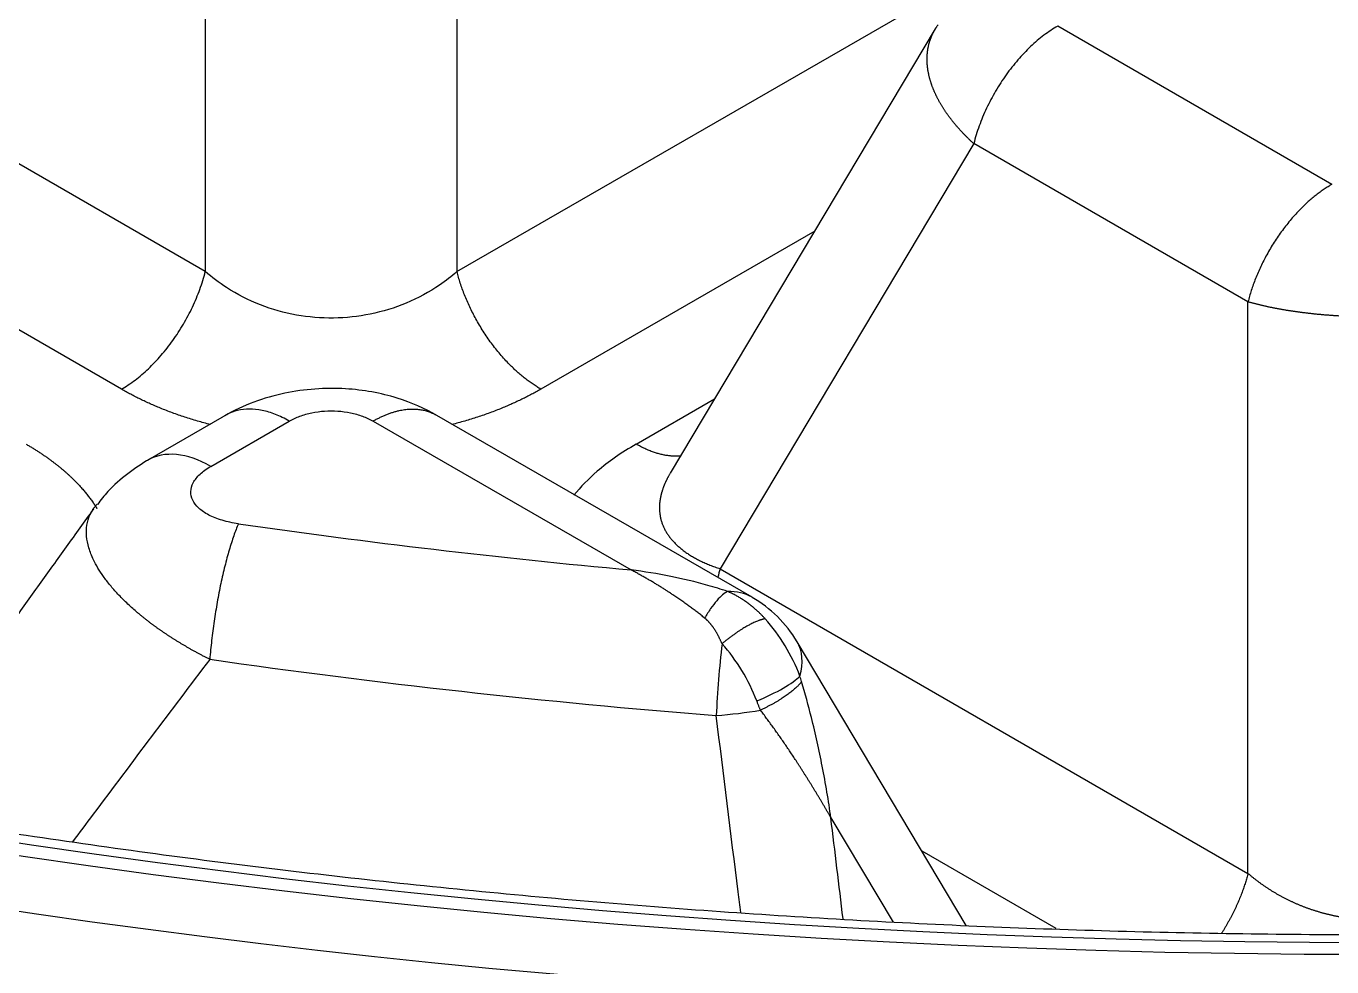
# Model space of a CAD drawing. Header units: millimetres. Extents: x -1286 to 291, y 5350 to 5880.
# Drawn here: x -785.42 to -764.51, y 5566.83 to 5581.91 of the extents above; entities that cross this region are included whole.
import ezdxf

# ---------------------------------------------------------------- set-up
doc = ezdxf.new("R2010")
doc.units = ezdxf.units.MM
doc.layers.add('粗实线层', color=7, linetype='Continuous', lineweight=35)

msp = doc.modelspace()

# ---------------------------------------------------------------- linework, layer by layer
at = {"layer": '粗实线层', "lineweight": 25}
for p, q in [((-782.555, 5587.129, 2078.952), (-782.555, 5577.971, 2078.952)), ((-778.524, 5587.129, 2078.952), (-778.524, 5577.971, 2078.952)), ((-782.555, 5577.971, 2078.952), (-791.01, 5582.852, 2078.952)), ((-778.524, 5577.971, 2078.952), (-770.069, 5582.852, 2078.952)), ((-770.863, 5581.86, 2078.952), (-775.107, 5574.743, 2078.952)), ((-764.511, 5579.37, 2078.952), (-768.903, 5581.906, 2078.952)), ((-770.247, 5580.023, 2078.952), (-774.31, 5573.211, 2078.952)), ((-765.855, 5577.487, 2078.952), (-770.247, 5580.023, 2078.952)), ((-783.899, 5576.088, 2078.952), (-788.283, 5578.619, 2078.952)), ((-772.795, 5578.619, 2078.952), (-777.18, 5576.088, 2078.952)), ((-765.855, 5568.329, 2078.952), (-765.855, 5577.487, 2078.952)), ((-775.654, 5575.207, 2078.952), (-774.398, 5575.933, 2078.952)), ((-782.153, 5575.712, 2078.952), (-783.473, 5574.95, 2078.952)), ((-782.468, 5574.851, 2078.952), (-781.211, 5575.576, 2078.952)), ((-779.868, 5575.576, 2078.952), (-775.736, 5573.19, 2078.952)), ((-773.798, 5572.752, 2078.952), (-778.886, 5575.689, 2078.952)), ((-774.31, 5573.211, 2078.952), (-765.855, 5568.329, 2078.952)), ((-770.366, 5567.495, 2078.952), (-773.077, 5572.04, 2078.952)), ((-772.535, 5569.219, 2078.952), (-771.538, 5567.548, 2078.952)), ((-768.929, 5567.445, 2078.952), (-771.076, 5568.684, 2078.952))]:
    msp.add_line(p, q, dxfattribs=at)
msp.add_arc((-774.803, 5571.011, 2078.952), 2.01, 30.8116, 60, dxfattribs=at)
msp.add_ellipse((-763.839, 5617.004, 2078.952), major_axis=(-86.564, 0), ratio=0.57735, dxfattribs=at)
for centre, major_axis, ratio, start_param, end_param in [((-763.839, 5614.543, 2078.952), (-87.342, 0), 0.57735, 0, 2.002312), ((-763.839, 5616.499, 2078.952), (-87.216, 0), 0.57735, 0.222033, 2.916833), ((-768.103, 5619.077, 2078.952), (102.032, 0), 0.57735, 3.464059, 5.38976), ((-768.103, 5619.466, 2078.952), (-100.442, 0), 0.57735, 0.42009, 1.991239), ((-768.103, 5613.333, 2078.952), (-102.401, 0), 0.57735, 0.320214, 2.106465), ((-763.839, 5617.004, 2078.952), (-86.224, 0), 0.57735, 0.786805, 2.354788), ((-782.468, 5573.209, 2078.952), (1.005, -1.741), 0.57735, 2.356194, 3.146697), ((-763.839, 5616.184, 2078.952), (75.411, 0), 0.57735, 4.468836, 4.553972), ((-774.803, 5571.011, 2078.952), (-1.005, -1.741), 0.57735, 3.141587, 3.480609), ((-774.112, 5571.41, 2078.952), (0.878, -1.521), 0.57735, 1.299203, 1.920576), ((-774.112, 5571.41, 2078.952), (0.159, 2.004), 0.111228, 1.276303, 1.859085), ((-774.803, 5571.011, 2078.952), (0.878, -1.521), 0.57735, 1.299203, 1.920576), ((-774.803, 5571.011, 2078.952), (1.726, 1.03), 0.519078, 5.787493, 6.283172), ((-763.839, 5615.077, 2078.952), (77.311, 0), 0.57735, 4.468835, 4.575739), ((-773.917, 5571.251, 2078.952), (0.939, 0.358), 0.219039, 4.837746, 5.853418), ((-774.112, 5571.41, 2078.952), (1.996, 0.238), 0.261168, 4.551214, 4.907956)]:
    msp.add_ellipse(centre, major_axis=major_axis, ratio=ratio, start_param=start_param, end_param=end_param, dxfattribs=at)
for points, degree, knots in [([(-865.246, 5594.547, 2078.952), (-865.174, 5594.413, 2078.952), (-864.635, 5593.418, 2078.952), (-863.443, 5591.599, 2078.952), (-861.652, 5589.101, 2078.952), (-859.649, 5586.656, 2078.952), (-857.46, 5584.266, 2078.952), (-855.084, 5581.936, 2078.952), (-852.528, 5579.672, 2078.952), (-849.796, 5577.478, 2078.952), (-846.895, 5575.359, 2078.952), (-843.83, 5573.319, 2078.952), (-840.608, 5571.363, 2078.952), (-837.236, 5569.494, 2078.952), (-833.72, 5567.716, 2078.952), (-830.069, 5566.033, 2078.952), (-826.289, 5564.448, 2078.952), (-822.389, 5562.965, 2078.952), (-818.377, 5561.586, 2078.952), (-814.26, 5560.315, 2078.952), (-810.048, 5559.154, 2078.952), (-805.75, 5558.105, 2078.952), (-801.373, 5557.17, 2078.952), (-796.928, 5556.352, 2078.952), (-792.422, 5555.652, 2078.952), (-787.867, 5555.071, 2078.952), (-783.271, 5554.61, 2078.952), (-778.643, 5554.272, 2078.952), (-773.994, 5554.055, 2078.952), (-769.332, 5553.961, 2078.952), (-764.668, 5553.99, 2078.952), (-760.011, 5554.142, 2078.952), (-755.371, 5554.417, 2078.952), (-750.757, 5554.813, 2078.952), (-746.179, 5555.33, 2078.952), (-741.647, 5555.968, 2078.952), (-737.169, 5556.724, 2078.952), (-732.755, 5557.598, 2078.952), (-728.414, 5558.587, 2078.952), (-724.155, 5559.689, 2078.952), (-719.984, 5560.904, 2078.952), (-717.271, 5561.786, 2078.952), (-715.929, 5562.245, 2078.952)], 3, [0, 0, 0, 0, 0.003967, 0.029455, 0.054957, 0.080472, 0.105998, 0.131532, 0.157073, 0.182618, 0.208167, 0.233717, 0.259268, 0.284819, 0.310369, 0.335919, 0.361467, 0.387013, 0.412559, 0.438103, 0.463645, 0.489187, 0.514727, 0.540266, 0.565804, 0.591342, 0.616879, 0.642415, 0.667951, 0.693486, 0.719022, 0.744558, 0.770093, 0.79563, 0.821166, 0.846704, 0.872242, 0.897781, 0.923321, 0.948862, 0.974405, 1, 1, 1, 1]), ([(-770.247, 5580.023, 2078.952), (-770.253, 5580.029, 2078.952), (-770.265, 5580.039, 2078.952), (-770.283, 5580.056, 2078.952), (-770.3, 5580.072, 2078.952), (-770.317, 5580.088, 2078.952), (-770.334, 5580.105, 2078.952), (-770.351, 5580.121, 2078.952), (-770.367, 5580.137, 2078.952), (-770.384, 5580.154, 2078.952), (-770.4, 5580.17, 2078.952), (-770.416, 5580.187, 2078.952), (-770.432, 5580.204, 2078.952), (-770.447, 5580.22, 2078.952), (-770.463, 5580.237, 2078.952), (-770.478, 5580.254, 2078.952), (-770.493, 5580.271, 2078.952), (-770.508, 5580.288, 2078.952), (-770.522, 5580.304, 2078.952), (-770.537, 5580.321, 2078.952), (-770.551, 5580.338, 2078.952), (-770.565, 5580.355, 2078.952), (-770.578, 5580.372, 2078.952), (-770.592, 5580.389, 2078.952), (-770.605, 5580.406, 2078.952), (-770.618, 5580.423, 2078.952), (-770.631, 5580.44, 2078.952), (-770.644, 5580.457, 2078.952), (-770.657, 5580.474, 2078.952), (-770.669, 5580.492, 2078.952), (-770.681, 5580.509, 2078.952), (-770.693, 5580.526, 2078.952), (-770.705, 5580.543, 2078.952), (-770.716, 5580.56, 2078.952), (-770.727, 5580.577, 2078.952), (-770.738, 5580.595, 2078.952), (-770.749, 5580.612, 2078.952), (-770.759, 5580.629, 2078.952), (-770.77, 5580.646, 2078.952), (-770.78, 5580.663, 2078.952), (-770.79, 5580.681, 2078.952), (-770.799, 5580.698, 2078.952), (-770.809, 5580.715, 2078.952), (-770.818, 5580.732, 2078.952), (-770.827, 5580.749, 2078.952), (-770.836, 5580.767, 2078.952), (-770.844, 5580.784, 2078.952), (-770.853, 5580.801, 2078.952), (-770.861, 5580.818, 2078.952), (-770.868, 5580.835, 2078.952), (-770.876, 5580.852, 2078.952), (-770.883, 5580.869, 2078.952), (-770.891, 5580.886, 2078.952), (-770.897, 5580.903, 2078.952), (-770.904, 5580.92, 2078.952), (-770.911, 5580.937, 2078.952), (-770.917, 5580.954, 2078.952), (-770.923, 5580.971, 2078.952), (-770.928, 5580.988, 2078.952), (-770.934, 5581.005, 2078.952), (-770.939, 5581.022, 2078.952), (-770.944, 5581.039, 2078.952), (-770.949, 5581.056, 2078.952), (-770.954, 5581.072, 2078.952), (-770.958, 5581.089, 2078.952), (-770.962, 5581.106, 2078.952), (-770.966, 5581.123, 2078.952), (-770.969, 5581.139, 2078.952), (-770.973, 5581.156, 2078.952), (-770.976, 5581.172, 2078.952), (-770.979, 5581.189, 2078.952), (-770.982, 5581.205, 2078.952), (-770.984, 5581.222, 2078.952), (-770.986, 5581.238, 2078.952), (-770.988, 5581.254, 2078.952), (-770.99, 5581.27, 2078.952), (-770.991, 5581.287, 2078.952), (-770.992, 5581.303, 2078.952), (-770.993, 5581.319, 2078.952), (-770.994, 5581.335, 2078.952), (-770.995, 5581.351, 2078.952), (-770.995, 5581.367, 2078.952), (-770.995, 5581.383, 2078.952), (-770.995, 5581.398, 2078.952), (-770.994, 5581.414, 2078.952), (-770.993, 5581.43, 2078.952), (-770.992, 5581.445, 2078.952), (-770.991, 5581.461, 2078.952), (-770.99, 5581.476, 2078.952), (-770.988, 5581.492, 2078.952), (-770.986, 5581.507, 2078.952), (-770.984, 5581.522, 2078.952), (-770.982, 5581.537, 2078.952), (-770.979, 5581.552, 2078.952), (-770.976, 5581.567, 2078.952), (-770.973, 5581.582, 2078.952), (-770.97, 5581.597, 2078.952), (-770.966, 5581.612, 2078.952), (-770.962, 5581.627, 2078.952), (-770.958, 5581.641, 2078.952), (-770.954, 5581.656, 2078.952), (-770.949, 5581.67, 2078.952), (-770.945, 5581.685, 2078.952), (-770.94, 5581.699, 2078.952), (-770.934, 5581.713, 2078.952), (-770.929, 5581.727, 2078.952), (-770.923, 5581.741, 2078.952), (-770.917, 5581.755, 2078.952), (-770.911, 5581.769, 2078.952), (-770.904, 5581.782, 2078.952), (-770.898, 5581.796, 2078.952), (-770.891, 5581.81, 2078.952), (-770.884, 5581.823, 2078.952), (-770.876, 5581.836, 2078.952), (-770.87, 5581.848, 2078.952), (-770.865, 5581.855, 2078.952), (-770.864, 5581.858, 2078.952)], 3, [0, 0, 0, 0, 0.008831, 0.01766, 0.026489, 0.035316, 0.044142, 0.052968, 0.061791, 0.070614, 0.079436, 0.088257, 0.097077, 0.105895, 0.114713, 0.12353, 0.132346, 0.14116, 0.149974, 0.158787, 0.167599, 0.17641, 0.185221, 0.19403, 0.202838, 0.211646, 0.220453, 0.229259, 0.238065, 0.246869, 0.255673, 0.264476, 0.273278, 0.28208, 0.290881, 0.299681, 0.308481, 0.31728, 0.326078, 0.334876, 0.343673, 0.35247, 0.361266, 0.370061, 0.378856, 0.387651, 0.396445, 0.405238, 0.414031, 0.422824, 0.431616, 0.440408, 0.449199, 0.45799, 0.46678, 0.475571, 0.484361, 0.49315, 0.501939, 0.510728, 0.519517, 0.528306, 0.537094, 0.545882, 0.55467, 0.563457, 0.572245, 0.581032, 0.589819, 0.598606, 0.607393, 0.61618, 0.624967, 0.633753, 0.64254, 0.651327, 0.660113, 0.6689, 0.677686, 0.686473, 0.69526, 0.704046, 0.712833, 0.72162, 0.730407, 0.739194, 0.747982, 0.756769, 0.765557, 0.774345, 0.783133, 0.791921, 0.80071, 0.809498, 0.818288, 0.827077, 0.835867, 0.844657, 0.853447, 0.862238, 0.871029, 0.87982, 0.888612, 0.897404, 0.906197, 0.91499, 0.923784, 0.932578, 0.941373, 0.950168, 0.958963, 0.96776, 0.976556, 0.985354, 0.994152, 1, 1, 1, 1]), ([(-770.864, 5581.858, 2078.952), (-770.863, 5581.86, 2078.952), (-770.859, 5581.866, 2078.952), (-770.853, 5581.876, 2078.952), (-770.845, 5581.889, 2078.952), (-770.836, 5581.902, 2078.952), (-770.828, 5581.914, 2078.952), (-770.822, 5581.922, 2078.952), (-770.819, 5581.926, 2078.952)], 3, [0, 0, 0, 0, 0.064016, 0.25493, 0.445859, 0.636801, 0.827758, 1, 1, 1, 1]), ([(-768.903, 5581.906, 2078.952), (-768.977, 5581.864, 2078.952), (-769.05, 5581.815, 2078.952), (-769.195, 5581.705, 2078.952), (-769.267, 5581.644, 2078.952), (-769.407, 5581.511, 2078.952), (-769.475, 5581.44, 2078.952), (-769.606, 5581.288, 2078.952), (-769.669, 5581.208, 2078.952), (-769.789, 5581.041, 2078.952), (-769.845, 5580.954, 2078.952), (-769.95, 5580.774, 2078.952), (-769.998, 5580.682, 2078.952), (-770.086, 5580.496, 2078.952), (-770.126, 5580.401, 2078.952), (-770.194, 5580.212, 2078.952), (-770.223, 5580.117, 2078.952), (-770.247, 5580.023, 2078.952)], 3, [0, 0, 0, 0, 0.125, 0.125, 0.25, 0.25, 0.375, 0.375, 0.5, 0.5, 0.625, 0.625, 0.75, 0.75, 0.875, 0.875, 1, 1, 1, 1]), ([(-703.9, 5581.44, 2078.952), (-704.196, 5581.27, 2078.952), (-705.508, 5580.532, 2078.952), (-707.929, 5579.277, 2078.952), (-711.221, 5577.723, 2078.952), (-714.647, 5576.266, 2078.952), (-718.194, 5574.907, 2078.952), (-721.856, 5573.652, 2078.952), (-725.622, 5572.503, 2078.952), (-729.483, 5571.463, 2078.952), (-733.429, 5570.535, 2078.952), (-737.452, 5569.721, 2078.952), (-741.54, 5569.023, 2078.952), (-745.683, 5568.443, 2078.952), (-749.872, 5567.982, 2078.952), (-754.096, 5567.642, 2078.952), (-758.344, 5567.424, 2078.952), (-762.606, 5567.327, 2078.952), (-766.871, 5567.353, 2078.952), (-771.128, 5567.501, 2078.952), (-775.367, 5567.771, 2078.952), (-779.578, 5568.162, 2078.952), (-783.749, 5568.673, 2078.952), (-787.871, 5569.303, 2078.952), (-791.933, 5570.05, 2078.952), (-795.925, 5570.913, 2078.952), (-799.836, 5571.889, 2078.952), (-803.659, 5572.975, 2078.952), (-807.382, 5574.169, 2078.952), (-810.996, 5575.468, 2078.952), (-814.494, 5576.869, 2078.952), (-817.864, 5578.367, 2078.952), (-820.966, 5579.891, 2078.952), (-822.895, 5580.94, 2078.952), (-823.775, 5581.442, 2078.952)], 3, [0, 0, 0, 0, 0.009445, 0.041511, 0.073581, 0.105654, 0.137729, 0.169808, 0.201889, 0.233973, 0.26606, 0.29815, 0.330241, 0.362335, 0.39443, 0.426527, 0.458624, 0.490723, 0.522821, 0.554919, 0.587017, 0.619114, 0.65121, 0.683304, 0.715396, 0.747486, 0.779573, 0.811658, 0.843739, 0.875817, 0.907891, 0.939962, 0.972029, 1, 1, 1, 1]), ([(-783.899, 5576.088, 2078.952), (-783.826, 5576.13, 2078.952), (-783.752, 5576.179, 2078.952), (-783.607, 5576.289, 2078.952), (-783.536, 5576.35, 2078.952), (-783.396, 5576.482, 2078.952), (-783.328, 5576.554, 2078.952), (-783.197, 5576.706, 2078.952), (-783.133, 5576.786, 2078.952), (-783.014, 5576.953, 2078.952), (-782.958, 5577.04, 2078.952), (-782.853, 5577.22, 2078.952), (-782.804, 5577.311, 2078.952), (-782.716, 5577.498, 2078.952), (-782.677, 5577.593, 2078.952), (-782.608, 5577.782, 2078.952), (-782.579, 5577.877, 2078.952), (-782.555, 5577.971, 2078.952)], 3, [0, 0, 0, 0, 0.125, 0.125, 0.25, 0.25, 0.375, 0.375, 0.5, 0.5, 0.625, 0.625, 0.75, 0.75, 0.875, 0.875, 1, 1, 1, 1]), ([(-778.524, 5577.971, 2078.952), (-778.611, 5577.895, 2078.952), (-778.862, 5577.702, 2078.952), (-779.32, 5577.453, 2078.952), (-779.902, 5577.273, 2078.952), (-780.502, 5577.208, 2078.952), (-781.103, 5577.258, 2078.952), (-781.688, 5577.424, 2078.952), (-782.176, 5577.674, 2078.952), (-782.449, 5577.879, 2078.952), (-782.555, 5577.971, 2078.952)], 3, [0, 0, 0, 0, 0.083359, 0.224715, 0.359834, 0.491835, 0.623644, 0.758208, 0.898733, 1, 1, 1, 1]), ([(-761.824, 5577.487, 2078.952), (-761.83, 5577.485, 2078.952), (-761.844, 5577.481, 2078.952), (-761.865, 5577.476, 2078.952), (-761.885, 5577.47, 2078.952), (-761.906, 5577.464, 2078.952), (-761.927, 5577.459, 2078.952), (-761.949, 5577.453, 2078.952), (-761.97, 5577.448, 2078.952), (-761.992, 5577.442, 2078.952), (-762.013, 5577.437, 2078.952), (-762.035, 5577.432, 2078.952), (-762.057, 5577.426, 2078.952), (-762.08, 5577.421, 2078.952), (-762.102, 5577.416, 2078.952), (-762.124, 5577.411, 2078.952), (-762.147, 5577.406, 2078.952), (-762.17, 5577.402, 2078.952), (-762.193, 5577.397, 2078.952), (-762.216, 5577.392, 2078.952), (-762.239, 5577.387, 2078.952), (-762.262, 5577.383, 2078.952), (-762.286, 5577.378, 2078.952), (-762.309, 5577.374, 2078.952), (-762.333, 5577.37, 2078.952), (-762.357, 5577.365, 2078.952), (-762.38, 5577.361, 2078.952), (-762.405, 5577.357, 2078.952), (-762.429, 5577.353, 2078.952), (-762.453, 5577.349, 2078.952), (-762.477, 5577.345, 2078.952), (-762.502, 5577.341, 2078.952), (-762.527, 5577.337, 2078.952), (-762.551, 5577.334, 2078.952), (-762.576, 5577.33, 2078.952), (-762.601, 5577.326, 2078.952), (-762.626, 5577.323, 2078.952), (-762.651, 5577.32, 2078.952), (-762.676, 5577.316, 2078.952), (-762.702, 5577.313, 2078.952), (-762.727, 5577.31, 2078.952), (-762.753, 5577.307, 2078.952), (-762.778, 5577.304, 2078.952), (-762.804, 5577.301, 2078.952), (-762.83, 5577.298, 2078.952), (-762.856, 5577.295, 2078.952), (-762.882, 5577.292, 2078.952), (-762.908, 5577.29, 2078.952), (-762.934, 5577.287, 2078.952), (-762.96, 5577.284, 2078.952), (-762.986, 5577.282, 2078.952), (-763.013, 5577.28, 2078.952), (-763.039, 5577.277, 2078.952), (-763.066, 5577.275, 2078.952), (-763.092, 5577.273, 2078.952), (-763.119, 5577.271, 2078.952), (-763.145, 5577.269, 2078.952), (-763.172, 5577.267, 2078.952), (-763.199, 5577.265, 2078.952), (-763.226, 5577.263, 2078.952), (-763.252, 5577.262, 2078.952), (-763.279, 5577.26, 2078.952), (-763.306, 5577.259, 2078.952), (-763.333, 5577.257, 2078.952), (-763.36, 5577.256, 2078.952), (-763.388, 5577.254, 2078.952), (-763.415, 5577.253, 2078.952), (-763.442, 5577.252, 2078.952), (-763.469, 5577.251, 2078.952), (-763.496, 5577.25, 2078.952), (-763.523, 5577.249, 2078.952), (-763.551, 5577.248, 2078.952), (-763.578, 5577.247, 2078.952), (-763.605, 5577.247, 2078.952), (-763.633, 5577.246, 2078.952), (-763.66, 5577.246, 2078.952), (-763.688, 5577.245, 2078.952), (-763.715, 5577.245, 2078.952), (-763.742, 5577.244, 2078.952), (-763.77, 5577.244, 2078.952), (-763.797, 5577.244, 2078.952), (-763.825, 5577.244, 2078.952), (-763.852, 5577.244, 2078.952), (-763.879, 5577.244, 2078.952), (-763.907, 5577.244, 2078.952), (-763.934, 5577.244, 2078.952), (-763.962, 5577.245, 2078.952), (-763.989, 5577.245, 2078.952), (-764.016, 5577.246, 2078.952), (-764.044, 5577.246, 2078.952), (-764.071, 5577.247, 2078.952), (-764.099, 5577.247, 2078.952), (-764.126, 5577.248, 2078.952), (-764.153, 5577.249, 2078.952), (-764.18, 5577.25, 2078.952), (-764.208, 5577.251, 2078.952), (-764.235, 5577.252, 2078.952), (-764.262, 5577.253, 2078.952), (-764.289, 5577.254, 2078.952), (-764.316, 5577.256, 2078.952), (-764.343, 5577.257, 2078.952), (-764.37, 5577.259, 2078.952), (-764.397, 5577.26, 2078.952), (-764.424, 5577.262, 2078.952), (-764.451, 5577.263, 2078.952), (-764.478, 5577.265, 2078.952), (-764.505, 5577.267, 2078.952), (-764.532, 5577.269, 2078.952), (-764.558, 5577.271, 2078.952), (-764.585, 5577.273, 2078.952), (-764.611, 5577.275, 2078.952), (-764.638, 5577.277, 2078.952), (-764.664, 5577.28, 2078.952), (-764.691, 5577.282, 2078.952), (-764.717, 5577.284, 2078.952), (-764.743, 5577.287, 2078.952), (-764.769, 5577.289, 2078.952), (-764.795, 5577.292, 2078.952), (-764.821, 5577.295, 2078.952), (-764.847, 5577.298, 2078.952), (-764.873, 5577.301, 2078.952), (-764.899, 5577.304, 2078.952), (-764.924, 5577.307, 2078.952), (-764.95, 5577.31, 2078.952), (-764.976, 5577.313, 2078.952), (-765.001, 5577.316, 2078.952), (-765.026, 5577.319, 2078.952), (-765.051, 5577.323, 2078.952), (-765.076, 5577.326, 2078.952), (-765.101, 5577.33, 2078.952), (-765.126, 5577.334, 2078.952), (-765.151, 5577.337, 2078.952), (-765.176, 5577.341, 2078.952), (-765.2, 5577.345, 2078.952), (-765.225, 5577.349, 2078.952), (-765.249, 5577.353, 2078.952), (-765.273, 5577.357, 2078.952), (-765.297, 5577.361, 2078.952), (-765.321, 5577.365, 2078.952), (-765.345, 5577.37, 2078.952), (-765.369, 5577.374, 2078.952), (-765.392, 5577.378, 2078.952), (-765.416, 5577.383, 2078.952), (-765.439, 5577.387, 2078.952), (-765.462, 5577.392, 2078.952), (-765.485, 5577.397, 2078.952), (-765.508, 5577.401, 2078.952), (-765.531, 5577.406, 2078.952), (-765.554, 5577.411, 2078.952), (-765.576, 5577.416, 2078.952), (-765.599, 5577.421, 2078.952), (-765.621, 5577.426, 2078.952), (-765.643, 5577.432, 2078.952), (-765.665, 5577.437, 2078.952), (-765.687, 5577.442, 2078.952), (-765.708, 5577.448, 2078.952), (-765.73, 5577.453, 2078.952), (-765.751, 5577.459, 2078.952), (-765.772, 5577.464, 2078.952), (-765.793, 5577.47, 2078.952), (-765.814, 5577.476, 2078.952), (-765.835, 5577.481, 2078.952), (-765.848, 5577.485, 2078.952), (-765.855, 5577.487, 2078.952)], 3, [0, 0, 0, 0, 0.006229, 0.012458, 0.018686, 0.024913, 0.031139, 0.037364, 0.043589, 0.049813, 0.056036, 0.062258, 0.06848, 0.074701, 0.080921, 0.087141, 0.09336, 0.099578, 0.105795, 0.112012, 0.118229, 0.124444, 0.130659, 0.136874, 0.143088, 0.149301, 0.155514, 0.161726, 0.167937, 0.174148, 0.180359, 0.186569, 0.192778, 0.198988, 0.205196, 0.211404, 0.217612, 0.223819, 0.230026, 0.236232, 0.242438, 0.248644, 0.254849, 0.261054, 0.267258, 0.273462, 0.279666, 0.285869, 0.292072, 0.298275, 0.304478, 0.31068, 0.316882, 0.323083, 0.329285, 0.335486, 0.341687, 0.347888, 0.354088, 0.360289, 0.366489, 0.372689, 0.378888, 0.385088, 0.391288, 0.397487, 0.403686, 0.409886, 0.416085, 0.422284, 0.428483, 0.434681, 0.44088, 0.447079, 0.453278, 0.459477, 0.465675, 0.471874, 0.478073, 0.484272, 0.49047, 0.496669, 0.502868, 0.509067, 0.515267, 0.521466, 0.527665, 0.533865, 0.540064, 0.546264, 0.552464, 0.558664, 0.564864, 0.571065, 0.577265, 0.583466, 0.589667, 0.595869, 0.60207, 0.608272, 0.614474, 0.620676, 0.626879, 0.633082, 0.639285, 0.645489, 0.651693, 0.657897, 0.664102, 0.670307, 0.676512, 0.682718, 0.688924, 0.695131, 0.701338, 0.707546, 0.713754, 0.719962, 0.726171, 0.73238, 0.73859, 0.7448, 0.751011, 0.757223, 0.763435, 0.769647, 0.77586, 0.782074, 0.788288, 0.794503, 0.800718, 0.806934, 0.813151, 0.819368, 0.825586, 0.831805, 0.838024, 0.844244, 0.850465, 0.856686, 0.862909, 0.869131, 0.875355, 0.881579, 0.887804, 0.89403, 0.900257, 0.906484, 0.912713, 0.918942, 0.925172, 0.931403, 0.937634, 0.943867, 0.9501, 0.956334, 0.96257, 0.968806, 0.975043, 0.981281, 0.987519, 0.993759, 1, 1, 1, 1]), ([(-778.836, 5575.66, 2078.952), (-779.039, 5575.779, 2078.952), (-779.497, 5575.981, 2078.952), (-780.343, 5576.134, 2078.952), (-781.149, 5576.075, 2078.952), (-781.795, 5575.889, 2078.952), (-782.097, 5575.746, 2078.952), (-782.243, 5575.66, 2078.952)], 3, [0, 0, 0, 0, 0.20404, 0.436738, 0.701679, 0.846878, 1, 1, 1, 1]), ([(-781.211, 5575.576, 2078.952), (-781.285, 5575.618, 2078.952), (-781.358, 5575.654, 2078.952), (-781.503, 5575.712, 2078.952), (-781.575, 5575.733, 2078.952), (-781.715, 5575.762, 2078.952), (-781.783, 5575.77, 2078.952), (-781.914, 5575.769, 2078.952), (-781.977, 5575.762, 2078.952), (-782.096, 5575.733, 2078.952), (-782.153, 5575.711, 2078.952), (-782.209, 5575.68, 2078.952), (-782.213, 5575.677, 2078.952), (-782.216, 5575.675, 2078.952)], 3, [0, 0, 0, 0, 0.19719, 0.19719, 0.39438, 0.39438, 0.59157, 0.59157, 0.78876, 0.78876, 0.98595, 0.98595, 1, 1, 1, 1]), ([(-785.425, 5575.207, 2078.952), (-785.078, 5575.007, 2078.952), (-784.81, 5574.774, 2078.952), (-784.549, 5574.547, 2078.952), (-784.37, 5574.296, 2078.952), (-784.328, 5574.237, 2078.952), (-784.291, 5574.177, 2078.952)], 2, [0, 0, 0, 0.446254, 0.446254, 0.892509, 0.892509, 1, 1, 1]), ([(-775.654, 5575.207, 2078.952), (-775.891, 5575.07, 2078.952), (-776.263, 5574.81, 2078.952), (-776.546, 5574.521, 2078.952), (-776.652, 5574.39, 2078.952)], 3, [0, 0, 0, 0, 0.555748, 1, 1, 1, 1]), ([(-783.449, 5574.964, 2078.952), (-783.571, 5574.894, 2078.952), (-783.805, 5574.737, 2078.952), (-784.088, 5574.489, 2078.952), (-784.23, 5574.313, 2078.952), (-784.28, 5574.242, 2078.952)], 3, [0, 0, 0, 0, 0.368925, 0.756744, 1, 1, 1, 1]), ([(-775.11, 5574.738, 2078.952), (-775.112, 5574.735, 2078.952), (-775.116, 5574.727, 2078.952), (-775.124, 5574.715, 2078.952), (-775.132, 5574.701, 2078.952), (-775.14, 5574.686, 2078.952), (-775.147, 5574.672, 2078.952), (-775.155, 5574.658, 2078.952), (-775.162, 5574.644, 2078.952), (-775.169, 5574.63, 2078.952), (-775.176, 5574.616, 2078.952), (-775.182, 5574.602, 2078.952), (-775.189, 5574.588, 2078.952), (-775.195, 5574.574, 2078.952), (-775.201, 5574.56, 2078.952), (-775.206, 5574.546, 2078.952), (-775.212, 5574.532, 2078.952), (-775.217, 5574.519, 2078.952), (-775.222, 5574.505, 2078.952), (-775.227, 5574.491, 2078.952), (-775.232, 5574.477, 2078.952), (-775.236, 5574.464, 2078.952), (-775.24, 5574.45, 2078.952), (-775.244, 5574.437, 2078.952), (-775.248, 5574.423, 2078.952), (-775.252, 5574.41, 2078.952), (-775.255, 5574.396, 2078.952), (-775.258, 5574.383, 2078.952), (-775.261, 5574.37, 2078.952), (-775.264, 5574.356, 2078.952), (-775.267, 5574.343, 2078.952), (-775.269, 5574.33, 2078.952), (-775.271, 5574.317, 2078.952), (-775.273, 5574.303, 2078.952), (-775.275, 5574.29, 2078.952), (-775.276, 5574.277, 2078.952), (-775.278, 5574.264, 2078.952), (-775.279, 5574.252, 2078.952), (-775.28, 5574.239, 2078.952), (-775.28, 5574.226, 2078.952), (-775.281, 5574.213, 2078.952), (-775.281, 5574.201, 2078.952), (-775.281, 5574.183, 2078.952), (-775.281, 5574.162, 2078.952), (-775.28, 5574.136, 2078.952), (-775.277, 5574.11, 2078.952), (-775.274, 5574.084, 2078.952), (-775.27, 5574.058, 2078.952), (-775.265, 5574.033, 2078.952), (-775.26, 5574.007, 2078.952), (-775.253, 5573.982, 2078.952), (-775.245, 5573.957, 2078.952), (-775.237, 5573.932, 2078.952), (-775.227, 5573.908, 2078.952), (-775.217, 5573.883, 2078.952), (-775.206, 5573.859, 2078.952), (-775.194, 5573.835, 2078.952), (-775.18, 5573.811, 2078.952), (-775.166, 5573.787, 2078.952), (-775.151, 5573.764, 2078.952), (-775.135, 5573.741, 2078.952), (-775.119, 5573.718, 2078.952), (-775.101, 5573.695, 2078.952), (-775.082, 5573.672, 2078.952), (-775.062, 5573.65, 2078.952), (-775.042, 5573.628, 2078.952), (-775.02, 5573.606, 2078.952), (-774.998, 5573.585, 2078.952), (-774.974, 5573.564, 2078.952), (-774.95, 5573.543, 2078.952), (-774.925, 5573.522, 2078.952), (-774.899, 5573.502, 2078.952), (-774.871, 5573.482, 2078.952), (-774.843, 5573.462, 2078.952), (-774.814, 5573.443, 2078.952), (-774.784, 5573.423, 2078.952), (-774.753, 5573.405, 2078.952), (-774.721, 5573.386, 2078.952), (-774.689, 5573.368, 2078.952), (-774.655, 5573.351, 2078.952), (-774.62, 5573.334, 2078.952), (-774.585, 5573.317, 2078.952), (-774.548, 5573.3, 2078.952), (-774.511, 5573.284, 2078.952), (-774.473, 5573.269, 2078.952), (-774.433, 5573.253, 2078.952), (-774.393, 5573.239, 2078.952), (-774.352, 5573.224, 2078.952), (-774.324, 5573.215, 2078.952), (-774.31, 5573.211, 2078.952)], 3, [0, 0, 0, 0, 0.004842, 0.012078, 0.019296, 0.026497, 0.033682, 0.04085, 0.048002, 0.055138, 0.062258, 0.069362, 0.076451, 0.083525, 0.090584, 0.097628, 0.104658, 0.111673, 0.118675, 0.125662, 0.132637, 0.139598, 0.146545, 0.153481, 0.160403, 0.167313, 0.174211, 0.181098, 0.187972, 0.194836, 0.201688, 0.20853, 0.215361, 0.222181, 0.228992, 0.235792, 0.242584, 0.249366, 0.256138, 0.262903, 0.269658, 0.276405, 0.283145, 0.297216, 0.311323, 0.325469, 0.339655, 0.353885, 0.368161, 0.382484, 0.396857, 0.411283, 0.425764, 0.440301, 0.454897, 0.469555, 0.484276, 0.499062, 0.513916, 0.528839, 0.543834, 0.558902, 0.574046, 0.589267, 0.604568, 0.61995, 0.635414, 0.650964, 0.6666, 0.682325, 0.698139, 0.714046, 0.730046, 0.74614, 0.762332, 0.778622, 0.795012, 0.811503, 0.828097, 0.844795, 0.861599, 0.87851, 0.895529, 0.912659, 0.929899, 0.947253, 0.96472, 0.982302, 1, 1, 1, 1]), ([(-782.483, 5571.758, 2078.952), (-782.491, 5571.762, 2078.952), (-782.506, 5571.77, 2078.952), (-782.529, 5571.782, 2078.952), (-782.552, 5571.793, 2078.952), (-782.575, 5571.805, 2078.952), (-782.598, 5571.817, 2078.952), (-782.62, 5571.829, 2078.952), (-782.643, 5571.84, 2078.952), (-782.665, 5571.852, 2078.952), (-782.687, 5571.864, 2078.952), (-782.709, 5571.876, 2078.952), (-782.731, 5571.888, 2078.952), (-782.752, 5571.9, 2078.952), (-782.774, 5571.912, 2078.952), (-782.795, 5571.924, 2078.952), (-782.817, 5571.936, 2078.952), (-782.838, 5571.948, 2078.952), (-782.858, 5571.961, 2078.952), (-782.879, 5571.973, 2078.952), (-782.9, 5571.985, 2078.952), (-782.92, 5571.997, 2078.952), (-782.94, 5572.009, 2078.952), (-782.96, 5572.021, 2078.952), (-782.98, 5572.033, 2078.952), (-783, 5572.046, 2078.952), (-783.02, 5572.058, 2078.952), (-783.039, 5572.07, 2078.952), (-783.058, 5572.082, 2078.952), (-783.077, 5572.094, 2078.952), (-783.096, 5572.106, 2078.952), (-783.115, 5572.118, 2078.952), (-783.133, 5572.13, 2078.952), (-783.151, 5572.142, 2078.952), (-783.169, 5572.154, 2078.952), (-783.187, 5572.166, 2078.952), (-783.205, 5572.178, 2078.952), (-783.223, 5572.19, 2078.952), (-783.24, 5572.202, 2078.952), (-783.257, 5572.214, 2078.952), (-783.274, 5572.225, 2078.952), (-783.291, 5572.237, 2078.952), (-783.307, 5572.249, 2078.952), (-783.324, 5572.26, 2078.952), (-783.34, 5572.272, 2078.952), (-783.356, 5572.283, 2078.952), (-783.371, 5572.295, 2078.952), (-783.387, 5572.306, 2078.952), (-783.402, 5572.318, 2078.952), (-783.418, 5572.329, 2078.952), (-783.433, 5572.34, 2078.952), (-783.447, 5572.351, 2078.952), (-783.462, 5572.363, 2078.952), (-783.476, 5572.374, 2078.952), (-783.491, 5572.385, 2078.952), (-783.505, 5572.396, 2078.952), (-783.518, 5572.406, 2078.952), (-783.532, 5572.417, 2078.952), (-783.545, 5572.428, 2078.952), (-783.559, 5572.439, 2078.952), (-783.572, 5572.449, 2078.952), (-783.585, 5572.46, 2078.952), (-783.597, 5572.47, 2078.952), (-783.61, 5572.48, 2078.952), (-783.622, 5572.491, 2078.952), (-783.634, 5572.501, 2078.952), (-783.646, 5572.511, 2078.952), (-783.708, 5572.564, 2078.952), (-783.816, 5572.662, 2078.952), (-783.957, 5572.805, 2078.952), (-784.081, 5572.946, 2078.952), (-784.187, 5573.085, 2078.952), (-784.276, 5573.221, 2078.952), (-784.359, 5573.375, 2078.952), (-784.426, 5573.547, 2078.952), (-784.463, 5573.735, 2078.952), (-784.458, 5573.912, 2078.952), (-784.425, 5574.026, 2078.952), (-784.396, 5574.087, 2078.952), (-784.389, 5574.102, 2078.952), (-784.381, 5574.118, 2078.952), (-784.372, 5574.133, 2078.952), (-784.363, 5574.148, 2078.952), (-784.356, 5574.159, 2078.952), (-784.352, 5574.166, 2078.952), (-784.351, 5574.167, 2078.952)], 3, [0, 0, 0, 0, 0.005623, 0.011232, 0.016828, 0.022408, 0.027974, 0.033523, 0.039057, 0.044574, 0.050074, 0.055556, 0.061021, 0.066466, 0.071893, 0.0773, 0.082687, 0.088054, 0.093399, 0.098723, 0.104026, 0.109306, 0.114563, 0.119797, 0.125007, 0.130193, 0.135355, 0.140491, 0.145602, 0.150687, 0.155745, 0.160777, 0.165782, 0.170759, 0.175708, 0.180629, 0.185521, 0.190383, 0.195216, 0.200019, 0.204792, 0.209533, 0.214244, 0.218923, 0.223571, 0.228186, 0.232768, 0.237318, 0.241834, 0.246317, 0.250766, 0.255181, 0.259561, 0.263906, 0.268217, 0.272491, 0.27673, 0.280933, 0.285099, 0.289229, 0.293322, 0.297378, 0.301397, 0.305377, 0.30932, 0.313225, 0.317091, 0.320919, 0.374612, 0.428007, 0.480914, 0.533149, 0.58454, 0.634931, 0.710793, 0.78879, 0.868355, 0.94886, 0.956665, 0.964616, 0.972711, 0.980948, 0.989326, 0.997842, 1, 1, 1, 1]), ([(-784.351, 5574.167, 2078.952), (-784.348, 5574.171, 2078.952), (-784.342, 5574.18, 2078.952), (-784.332, 5574.194, 2078.952), (-784.32, 5574.209, 2078.952), (-784.307, 5574.224, 2078.952), (-784.297, 5574.236, 2078.952), (-784.291, 5574.243, 2078.952), (-784.289, 5574.245, 2078.952)], 3, [0, 0, 0, 0, 0.141202, 0.332217, 0.526082, 0.722741, 0.92214, 1, 1, 1, 1]), ([(-782.025, 5573.93, 2078.952), (-782.05, 5573.872, 2078.952), (-782.075, 5573.807, 2078.952), (-782.124, 5573.666, 2078.952), (-782.149, 5573.59, 2078.952), (-782.196, 5573.427, 2078.952), (-782.22, 5573.341, 2078.952), (-782.264, 5573.161, 2078.952), (-782.286, 5573.068, 2078.952), (-782.327, 5572.875, 2078.952), (-782.346, 5572.775, 2078.952), (-782.382, 5572.574, 2078.952), (-782.398, 5572.471, 2078.952), (-782.428, 5572.266, 2078.952), (-782.442, 5572.163, 2078.952), (-782.465, 5571.959, 2078.952), (-782.475, 5571.858, 2078.952), (-782.483, 5571.758, 2078.952)], 3, [0, 0, 0, 0, 0.125, 0.125, 0.25, 0.25, 0.375, 0.375, 0.5, 0.5, 0.625, 0.625, 0.75, 0.75, 0.875, 0.875, 1, 1, 1, 1]), ([(-774.19, 5572.846, 2078.952), (-774.295, 5572.881, 2078.952), (-774.597, 5572.974, 2078.952), (-775.113, 5573.098, 2078.952), (-775.524, 5573.164, 2078.952), (-775.736, 5573.19, 2078.952)], 3, [0, 0, 0, 0, 0.207969, 0.591554, 1, 1, 1, 1]), ([(-774.558, 5572.42, 2078.952), (-774.567, 5572.428, 2078.952), (-774.585, 5572.442, 2078.952), (-774.612, 5572.464, 2078.952), (-774.64, 5572.486, 2078.952), (-774.668, 5572.507, 2078.952), (-774.697, 5572.529, 2078.952), (-774.725, 5572.551, 2078.952), (-774.755, 5572.573, 2078.952), (-774.784, 5572.595, 2078.952), (-774.814, 5572.617, 2078.952), (-774.844, 5572.639, 2078.952), (-774.875, 5572.661, 2078.952), (-774.906, 5572.683, 2078.952), (-774.937, 5572.705, 2078.952), (-774.969, 5572.727, 2078.952), (-775.001, 5572.749, 2078.952), (-775.033, 5572.771, 2078.952), (-775.068, 5572.795, 2078.952), (-775.107, 5572.821, 2078.952), (-775.151, 5572.849, 2078.952), (-775.196, 5572.878, 2078.952), (-775.242, 5572.908, 2078.952), (-775.291, 5572.938, 2078.952), (-775.341, 5572.968, 2078.952), (-775.392, 5572.999, 2078.952), (-775.445, 5573.03, 2078.952), (-775.5, 5573.062, 2078.952), (-775.557, 5573.094, 2078.952), (-775.615, 5573.126, 2078.952), (-775.675, 5573.159, 2078.952), (-775.715, 5573.18, 2078.952), (-775.736, 5573.19, 2078.952)], 3, [0, 0, 0, 0, 0.023435, 0.047136, 0.071103, 0.095336, 0.119834, 0.144599, 0.16963, 0.194927, 0.220489, 0.246317, 0.272411, 0.298771, 0.325396, 0.352287, 0.379444, 0.406866, 0.434553, 0.469774, 0.506379, 0.544366, 0.583735, 0.624484, 0.666612, 0.710118, 0.755, 0.801256, 0.848886, 0.897888, 0.94826, 1, 1, 1, 1]), ([(-774.19, 5572.845, 2078.952), (-774.214, 5572.835, 2078.952), (-774.242, 5572.817, 2078.952), (-774.3, 5572.767, 2078.952), (-774.332, 5572.736, 2078.952), (-774.396, 5572.661, 2078.952), (-774.429, 5572.618, 2078.952), (-774.494, 5572.524, 2078.952), (-774.526, 5572.473, 2078.952), (-774.558, 5572.42, 2078.952)], 3, [0, 0, 0, 0, 0.25, 0.25, 0.5, 0.5, 0.75, 0.75, 1, 1, 1, 1]), ([(-773.588, 5572.408, 2078.952), (-773.593, 5572.413, 2078.952), (-773.602, 5572.423, 2078.952), (-773.617, 5572.439, 2078.952), (-773.631, 5572.453, 2078.952), (-773.644, 5572.468, 2078.952), (-773.658, 5572.481, 2078.952), (-773.671, 5572.495, 2078.952), (-773.684, 5572.507, 2078.952), (-773.697, 5572.52, 2078.952), (-773.71, 5572.531, 2078.952), (-773.722, 5572.543, 2078.952), (-773.734, 5572.554, 2078.952), (-773.746, 5572.564, 2078.952), (-773.758, 5572.574, 2078.952), (-773.769, 5572.584, 2078.952), (-773.78, 5572.593, 2078.952), (-773.79, 5572.602, 2078.952), (-773.801, 5572.61, 2078.952), (-773.811, 5572.618, 2078.952), (-773.82, 5572.625, 2078.952), (-773.829, 5572.632, 2078.952), (-773.838, 5572.639, 2078.952), (-773.847, 5572.646, 2078.952), (-773.855, 5572.652, 2078.952), (-773.862, 5572.657, 2078.952), (-773.869, 5572.662, 2078.952), (-773.876, 5572.667, 2078.952), (-773.883, 5572.672, 2078.952), (-773.889, 5572.676, 2078.952), (-773.894, 5572.68, 2078.952), (-773.9, 5572.684, 2078.952), (-773.904, 5572.687, 2078.952), (-773.909, 5572.69, 2078.952), (-773.912, 5572.693, 2078.952), (-773.916, 5572.695, 2078.952), (-773.925, 5572.701, 2078.952), (-773.942, 5572.712, 2078.952), (-773.965, 5572.727, 2078.952), (-773.99, 5572.742, 2078.952), (-774.015, 5572.758, 2078.952), (-774.041, 5572.773, 2078.952), (-774.069, 5572.788, 2078.952), (-774.097, 5572.802, 2078.952), (-774.127, 5572.817, 2078.952), (-774.158, 5572.832, 2078.952), (-774.179, 5572.841, 2078.952), (-774.19, 5572.845, 2078.952)], 3, [0, 0, 0, 0, 0.028299, 0.055953, 0.082958, 0.109312, 0.135012, 0.160055, 0.184439, 0.208159, 0.231213, 0.253599, 0.275313, 0.296351, 0.316712, 0.336391, 0.355387, 0.373695, 0.391313, 0.408238, 0.424465, 0.439993, 0.454817, 0.468936, 0.482348, 0.495049, 0.507037, 0.518312, 0.528869, 0.538709, 0.547829, 0.556228, 0.563904, 0.570856, 0.577083, 0.582584, 0.587359, 0.623631, 0.660975, 0.699404, 0.738929, 0.779567, 0.821335, 0.864254, 0.908342, 0.953593, 1, 1, 1, 1]), ([(-774.279, 5572.008, 2078.952), (-774.282, 5572.014, 2078.952), (-774.287, 5572.026, 2078.952), (-774.294, 5572.043, 2078.952), (-774.302, 5572.06, 2078.952), (-774.309, 5572.076, 2078.952), (-774.317, 5572.092, 2078.952), (-774.324, 5572.108, 2078.952), (-774.332, 5572.123, 2078.952), (-774.34, 5572.138, 2078.952), (-774.348, 5572.153, 2078.952), (-774.356, 5572.168, 2078.952), (-774.364, 5572.182, 2078.952), (-774.372, 5572.196, 2078.952), (-774.38, 5572.209, 2078.952), (-774.388, 5572.223, 2078.952), (-774.396, 5572.236, 2078.952), (-774.405, 5572.248, 2078.952), (-774.413, 5572.261, 2078.952), (-774.421, 5572.273, 2078.952), (-774.43, 5572.285, 2078.952), (-774.439, 5572.296, 2078.952), (-774.447, 5572.307, 2078.952), (-774.456, 5572.318, 2078.952), (-774.465, 5572.329, 2078.952), (-774.474, 5572.339, 2078.952), (-774.483, 5572.35, 2078.952), (-774.492, 5572.359, 2078.952), (-774.501, 5572.369, 2078.952), (-774.51, 5572.378, 2078.952), (-774.52, 5572.387, 2078.952), (-774.529, 5572.396, 2078.952), (-774.538, 5572.404, 2078.952), (-774.548, 5572.412, 2078.952), (-774.554, 5572.418, 2078.952), (-774.558, 5572.42, 2078.952)], 3, [0, 0, 0, 0, 0.036654, 0.072869, 0.108647, 0.143992, 0.178907, 0.213395, 0.247459, 0.281104, 0.314333, 0.34715, 0.37956, 0.411565, 0.443172, 0.474384, 0.505206, 0.535643, 0.565701, 0.595384, 0.624698, 0.653648, 0.682242, 0.710484, 0.738382, 0.765942, 0.793171, 0.820076, 0.846664, 0.872944, 0.898923, 0.924609, 0.950011, 0.975139, 1, 1, 1, 1]), ([(-782.483, 5571.758, 2078.952), (-783.103, 5570.939, 2078.952), (-783.835, 5569.967, 2078.952), (-784.571, 5568.982, 2078.952), (-784.681, 5568.835, 2078.952)], 3, [0, 0, 0, 0, 0.85098, 1, 1, 1, 1]), ([(-772.535, 5569.219, 2078.952), (-772.573, 5569.494, 2078.952), (-772.663, 5570.028, 2078.952), (-772.824, 5570.757, 2078.952), (-772.948, 5571.21, 2078.952), (-773.006, 5571.401, 2078.952)], 3, [0, 0, 0, 0, 0.380026, 0.736846, 1, 1, 1, 1]), ([(-773.663, 5570.945, 2078.952), (-773.666, 5570.951, 2078.952), (-773.671, 5570.964, 2078.952), (-773.68, 5570.984, 2078.952), (-773.688, 5571.004, 2078.952), (-773.696, 5571.025, 2078.952), (-773.705, 5571.047, 2078.952), (-773.713, 5571.069, 2078.952), (-773.719, 5571.084, 2078.952), (-773.722, 5571.091, 2078.952)], 3, [0, 0, 0, 0, 0.132398, 0.268283, 0.407656, 0.550515, 0.69686, 0.846689, 1, 1, 1, 1]), ([(-772.535, 5569.219, 2078.952), (-772.543, 5569.233, 2078.952), (-772.558, 5569.26, 2078.952), (-772.581, 5569.3, 2078.952), (-772.604, 5569.34, 2078.952), (-772.627, 5569.38, 2078.952), (-772.651, 5569.421, 2078.952), (-772.675, 5569.461, 2078.952), (-772.699, 5569.501, 2078.952), (-772.723, 5569.542, 2078.952), (-772.747, 5569.583, 2078.952), (-772.772, 5569.623, 2078.952), (-772.797, 5569.664, 2078.952), (-772.822, 5569.705, 2078.952), (-772.847, 5569.746, 2078.952), (-772.873, 5569.787, 2078.952), (-772.898, 5569.828, 2078.952), (-772.924, 5569.869, 2078.952), (-772.95, 5569.91, 2078.952), (-772.976, 5569.951, 2078.952), (-773.002, 5569.992, 2078.952), (-773.029, 5570.034, 2078.952), (-773.055, 5570.075, 2078.952), (-773.089, 5570.127, 2078.952), (-773.129, 5570.188, 2078.952), (-773.176, 5570.259, 2078.952), (-773.223, 5570.33, 2078.952), (-773.271, 5570.4, 2078.952), (-773.319, 5570.47, 2078.952), (-773.367, 5570.539, 2078.952), (-773.416, 5570.608, 2078.952), (-773.465, 5570.676, 2078.952), (-773.514, 5570.744, 2078.952), (-773.564, 5570.811, 2078.952), (-773.613, 5570.878, 2078.952), (-773.647, 5570.923, 2078.952), (-773.663, 5570.945, 2078.952)], 3, [0, 0, 0, 0, 0.023466, 0.046956, 0.07047, 0.094007, 0.117567, 0.141149, 0.164755, 0.188383, 0.212032, 0.235704, 0.259396, 0.28311, 0.306845, 0.3306, 0.354376, 0.378171, 0.401986, 0.42582, 0.449673, 0.473544, 0.497434, 0.521342, 0.562559, 0.603537, 0.644277, 0.684777, 0.725036, 0.765053, 0.804826, 0.844356, 0.883639, 0.922675, 0.961462, 1, 1, 1, 1]), ([(-773.98, 5567.703, 2078.952), (-773.994, 5567.812, 2078.952), (-774.125, 5568.869, 2078.952), (-774.255, 5569.92, 2078.952), (-774.371, 5570.857, 2078.952)], 3, [0, 0, 0, 0, 0.103604, 1, 1, 1, 1]), ([(-765.855, 5568.329, 2078.952), (-765.849, 5568.324, 2078.952), (-765.837, 5568.314, 2078.952), (-765.819, 5568.298, 2078.952), (-765.801, 5568.283, 2078.952), (-765.783, 5568.268, 2078.952), (-765.764, 5568.253, 2078.952), (-765.746, 5568.239, 2078.952), (-765.727, 5568.224, 2078.952), (-765.709, 5568.21, 2078.952), (-765.69, 5568.196, 2078.952), (-765.671, 5568.182, 2078.952), (-765.652, 5568.168, 2078.952), (-765.633, 5568.155, 2078.952), (-765.614, 5568.141, 2078.952), (-765.594, 5568.128, 2078.952), (-765.575, 5568.115, 2078.952), (-765.555, 5568.102, 2078.952), (-765.536, 5568.089, 2078.952), (-765.516, 5568.076, 2078.952), (-765.497, 5568.063, 2078.952), (-765.477, 5568.051, 2078.952), (-765.457, 5568.039, 2078.952), (-765.437, 5568.027, 2078.952), (-765.417, 5568.015, 2078.952), (-765.397, 5568.003, 2078.952), (-765.377, 5567.992, 2078.952), (-765.356, 5567.98, 2078.952), (-765.336, 5567.969, 2078.952), (-765.316, 5567.958, 2078.952), (-765.295, 5567.947, 2078.952), (-765.274, 5567.936, 2078.952), (-765.254, 5567.926, 2078.952), (-765.233, 5567.915, 2078.952), (-765.212, 5567.905, 2078.952), (-765.192, 5567.895, 2078.952), (-765.171, 5567.885, 2078.952), (-765.15, 5567.875, 2078.952), (-765.129, 5567.866, 2078.952), (-765.108, 5567.856, 2078.952), (-765.087, 5567.847, 2078.952), (-765.066, 5567.838, 2078.952), (-765.044, 5567.829, 2078.952), (-765.023, 5567.82, 2078.952), (-765.002, 5567.811, 2078.952), (-764.98, 5567.803, 2078.952), (-764.959, 5567.795, 2078.952), (-764.938, 5567.786, 2078.952), (-764.916, 5567.778, 2078.952), (-764.895, 5567.771, 2078.952), (-764.873, 5567.763, 2078.952), (-764.851, 5567.755, 2078.952), (-764.83, 5567.748, 2078.952), (-764.808, 5567.741, 2078.952), (-764.786, 5567.734, 2078.952), (-764.765, 5567.727, 2078.952), (-764.743, 5567.72, 2078.952), (-764.721, 5567.714, 2078.952), (-764.699, 5567.707, 2078.952), (-764.677, 5567.701, 2078.952), (-764.655, 5567.695, 2078.952), (-764.634, 5567.689, 2078.952), (-764.612, 5567.684, 2078.952), (-764.59, 5567.678, 2078.952), (-764.568, 5567.673, 2078.952), (-764.546, 5567.667, 2078.952), (-764.524, 5567.662, 2078.952), (-764.502, 5567.657, 2078.952), (-764.48, 5567.653, 2078.952), (-764.457, 5567.648, 2078.952), (-764.435, 5567.644, 2078.952), (-764.413, 5567.639, 2078.952), (-764.391, 5567.635, 2078.952), (-764.369, 5567.631, 2078.952), (-764.347, 5567.627, 2078.952), (-764.325, 5567.624, 2078.952), (-764.303, 5567.62, 2078.952), (-764.281, 5567.617, 2078.952), (-764.258, 5567.614, 2078.952), (-764.236, 5567.611, 2078.952), (-764.214, 5567.608, 2078.952), (-764.192, 5567.605, 2078.952), (-764.17, 5567.603, 2078.952), (-764.148, 5567.601, 2078.952), (-764.126, 5567.599, 2078.952), (-764.104, 5567.596, 2078.952), (-764.081, 5567.595, 2078.952), (-764.059, 5567.593, 2078.952), (-764.037, 5567.591, 2078.952), (-764.015, 5567.59, 2078.952), (-763.993, 5567.589, 2078.952), (-763.971, 5567.588, 2078.952), (-763.949, 5567.587, 2078.952), (-763.927, 5567.586, 2078.952), (-763.905, 5567.586, 2078.952), (-763.883, 5567.585, 2078.952), (-763.861, 5567.585, 2078.952), (-763.836, 5567.585, 2078.952), (-763.806, 5567.585, 2078.952), (-763.773, 5567.586, 2078.952), (-763.74, 5567.587, 2078.952), (-763.706, 5567.589, 2078.952), (-763.672, 5567.591, 2078.952), (-763.637, 5567.594, 2078.952), (-763.603, 5567.597, 2078.952), (-763.567, 5567.601, 2078.952), (-763.532, 5567.605, 2078.952), (-763.496, 5567.61, 2078.952), (-763.46, 5567.615, 2078.952), (-763.424, 5567.621, 2078.952), (-763.388, 5567.628, 2078.952), (-763.351, 5567.634, 2078.952), (-763.314, 5567.642, 2078.952), (-763.277, 5567.65, 2078.952), (-763.239, 5567.658, 2078.952), (-763.201, 5567.667, 2078.952), (-763.163, 5567.677, 2078.952), (-763.125, 5567.687, 2078.952), (-763.087, 5567.697, 2078.952), (-763.048, 5567.709, 2078.952), (-763.009, 5567.72, 2078.952), (-762.97, 5567.733, 2078.952), (-762.931, 5567.745, 2078.952), (-762.892, 5567.759, 2078.952), (-762.852, 5567.772, 2078.952), (-762.813, 5567.787, 2078.952), (-762.773, 5567.802, 2078.952), (-762.733, 5567.817, 2078.952), (-762.693, 5567.833, 2078.952), (-762.653, 5567.85, 2078.952), (-762.613, 5567.867, 2078.952), (-762.573, 5567.885, 2078.952), (-762.533, 5567.903, 2078.952), (-762.493, 5567.922, 2078.952), (-762.453, 5567.941, 2078.952), (-762.413, 5567.961, 2078.952), (-762.372, 5567.982, 2078.952), (-762.332, 5568.003, 2078.952), (-762.292, 5568.024, 2078.952), (-762.252, 5568.047, 2078.952), (-762.212, 5568.069, 2078.952), (-762.173, 5568.093, 2078.952), (-762.133, 5568.117, 2078.952), (-762.094, 5568.141, 2078.952), (-762.054, 5568.166, 2078.952), (-762.015, 5568.192, 2078.952), (-761.976, 5568.218, 2078.952), (-761.938, 5568.245, 2078.952), (-761.899, 5568.272, 2078.952), (-761.861, 5568.3, 2078.952), (-761.836, 5568.319, 2078.952), (-761.824, 5568.329, 2078.952)], 3, [0, 0, 0, 0, 0.005906, 0.011793, 0.017663, 0.023515, 0.029348, 0.035164, 0.040962, 0.046743, 0.052506, 0.058252, 0.06398, 0.069691, 0.075385, 0.081063, 0.086723, 0.092366, 0.097993, 0.103603, 0.109197, 0.114775, 0.120336, 0.125881, 0.13141, 0.136924, 0.142421, 0.147903, 0.153369, 0.15882, 0.164256, 0.169676, 0.175082, 0.180472, 0.185848, 0.191209, 0.196555, 0.201887, 0.207205, 0.212508, 0.217798, 0.223073, 0.228335, 0.233583, 0.238818, 0.244039, 0.249247, 0.254442, 0.259624, 0.264793, 0.269949, 0.275093, 0.280224, 0.285343, 0.29045, 0.295546, 0.300629, 0.3057, 0.31076, 0.315809, 0.320846, 0.325873, 0.330888, 0.335893, 0.340887, 0.34587, 0.350843, 0.355806, 0.360759, 0.365703, 0.370636, 0.37556, 0.380475, 0.38538, 0.390277, 0.395164, 0.400043, 0.404914, 0.409776, 0.41463, 0.419475, 0.424313, 0.429144, 0.433966, 0.438782, 0.44359, 0.448391, 0.453186, 0.457974, 0.462755, 0.46753, 0.472299, 0.477062, 0.481819, 0.486571, 0.491317, 0.496058, 0.500794, 0.507877, 0.515035, 0.522269, 0.52958, 0.53697, 0.544439, 0.551989, 0.559621, 0.567335, 0.575134, 0.583017, 0.590986, 0.599042, 0.607185, 0.615417, 0.623738, 0.632149, 0.64065, 0.649244, 0.657929, 0.666708, 0.67558, 0.684547, 0.693608, 0.702766, 0.712019, 0.721369, 0.730817, 0.740362, 0.750006, 0.759749, 0.769592, 0.779534, 0.789577, 0.79972, 0.809965, 0.820312, 0.83076, 0.841312, 0.851966, 0.862723, 0.873585, 0.88455, 0.89562, 0.906795, 0.918074, 0.929459, 0.94095, 0.952547, 0.96425, 0.97606, 0.987976, 1, 1, 1, 1])]:
    msp.add_open_spline(points, degree=degree, knots=knots, dxfattribs=at)
for points, weights in [([(-764.511, 5579.37, 2078.952), (-765.139, 5579.007, 2078.952), (-765.651, 5578.291, 2078.952), (-765.855, 5577.487, 2078.952)], [1.10246419878, 0.965844578078, 0.965845267075, 1.10246626578]), ([(-777.18, 5576.088, 2078.952), (-777.808, 5576.451, 2078.952), (-778.319, 5577.167, 2078.952), (-778.524, 5577.971, 2078.952)], [1.10247262476, 0.965845221084, 0.965842458468, 1.10246433691]), ([(-779.868, 5575.576, 2078.952), (-779.492, 5575.793, 2078.952), (-779.137, 5575.834, 2078.952), (-778.862, 5575.675, 2078.952)], [1.10246419878, 1.01640873829, 0.984559105551, 1.00691530058]), ([(-774.926, 5575.019, 2078.952), (-775.151, 5574.993, 2078.952), (-775.4, 5575.061, 2078.952), (-775.654, 5575.207, 2078.952)], [1.00166705584, 1.00926907027, 1.04287079427, 1.10247222783]), ([(-773.588, 5572.408, 2078.952), (-773.756, 5572.379, 2078.952), (-774.008, 5572.234, 2078.952), (-774.279, 5572.008, 2078.952)], [1.09352754171, 1.00152479967, 1.00152519681, 1.09352873314]), ([(-773.006, 5571.401, 2078.952), (-773.113, 5571.255, 2078.952), (-773.351, 5571.089, 2078.952), (-773.663, 5570.945, 2078.952)], [1.06406705058, 0.978641207266, 0.978644316585, 1.06407637854]), ([(-765.855, 5568.329, 2078.952), (-765.938, 5568.004, 2078.952), (-766.082, 5567.674, 2078.952), (-766.282, 5567.363, 2078.952)], [1.10246487343, 1.0428911327, 1.00929481086, 1.00167590791])]:
    msp.add_rational_spline(points, weights, degree=3, dxfattribs=at)
for points, degree in [([(-782.471, 5575.52, 2078.952), (-783.27, 5575.725, 2078.952), (-783.899, 5576.088, 2078.952)], 2), ([(-777.18, 5576.088, 2078.952), (-777.809, 5575.725, 2078.952), (-778.608, 5575.52, 2078.952)], 2), ([(-781.211, 5575.576, 2078.952), (-781.158, 5575.606, 2078.952), (-781.045, 5575.659, 2078.952), (-780.851, 5575.714, 2078.952), (-780.645, 5575.742, 2078.952), (-780.434, 5575.742, 2078.952), (-780.227, 5575.714, 2078.952), (-780.034, 5575.659, 2078.952), (-779.92, 5575.606, 2078.952), (-779.868, 5575.576, 2078.952)], 3), ([(-782.025, 5573.93, 2078.952), (-782.118, 5573.944, 2078.952), (-782.29, 5573.981, 2078.952), (-782.508, 5574.067, 2078.952), (-782.669, 5574.178, 2078.952), (-782.768, 5574.307, 2078.952), (-782.799, 5574.446, 2078.952), (-782.759, 5574.589, 2078.952), (-782.649, 5574.728, 2078.952), (-782.536, 5574.811, 2078.952), (-782.468, 5574.851, 2078.952)], 3), ([(-784.347, 5574.168, 2078.952), (-787.829, 5569.318, 2078.952)], 1), ([(-774.31, 5573.211, 2078.952), (-774.322, 5573.166, 2078.952), (-774.334, 5573.121, 2078.952), (-774.348, 5573.076, 2078.952)], 3), ([(-773.006, 5571.401, 2078.952), (-773.011, 5571.416, 2078.952), (-773.019, 5571.446, 2078.952), (-773.027, 5571.476, 2078.952), (-773.031, 5571.49, 2078.952)], 3), ([(-772.34, 5567.599, 2078.952), (-772.406, 5568.14, 2078.952), (-772.471, 5568.681, 2078.952), (-772.535, 5569.219, 2078.952)], 3)]:
    msp.add_open_spline(points, degree=degree, dxfattribs=at)

doc.saveas('drawing.dxf')
